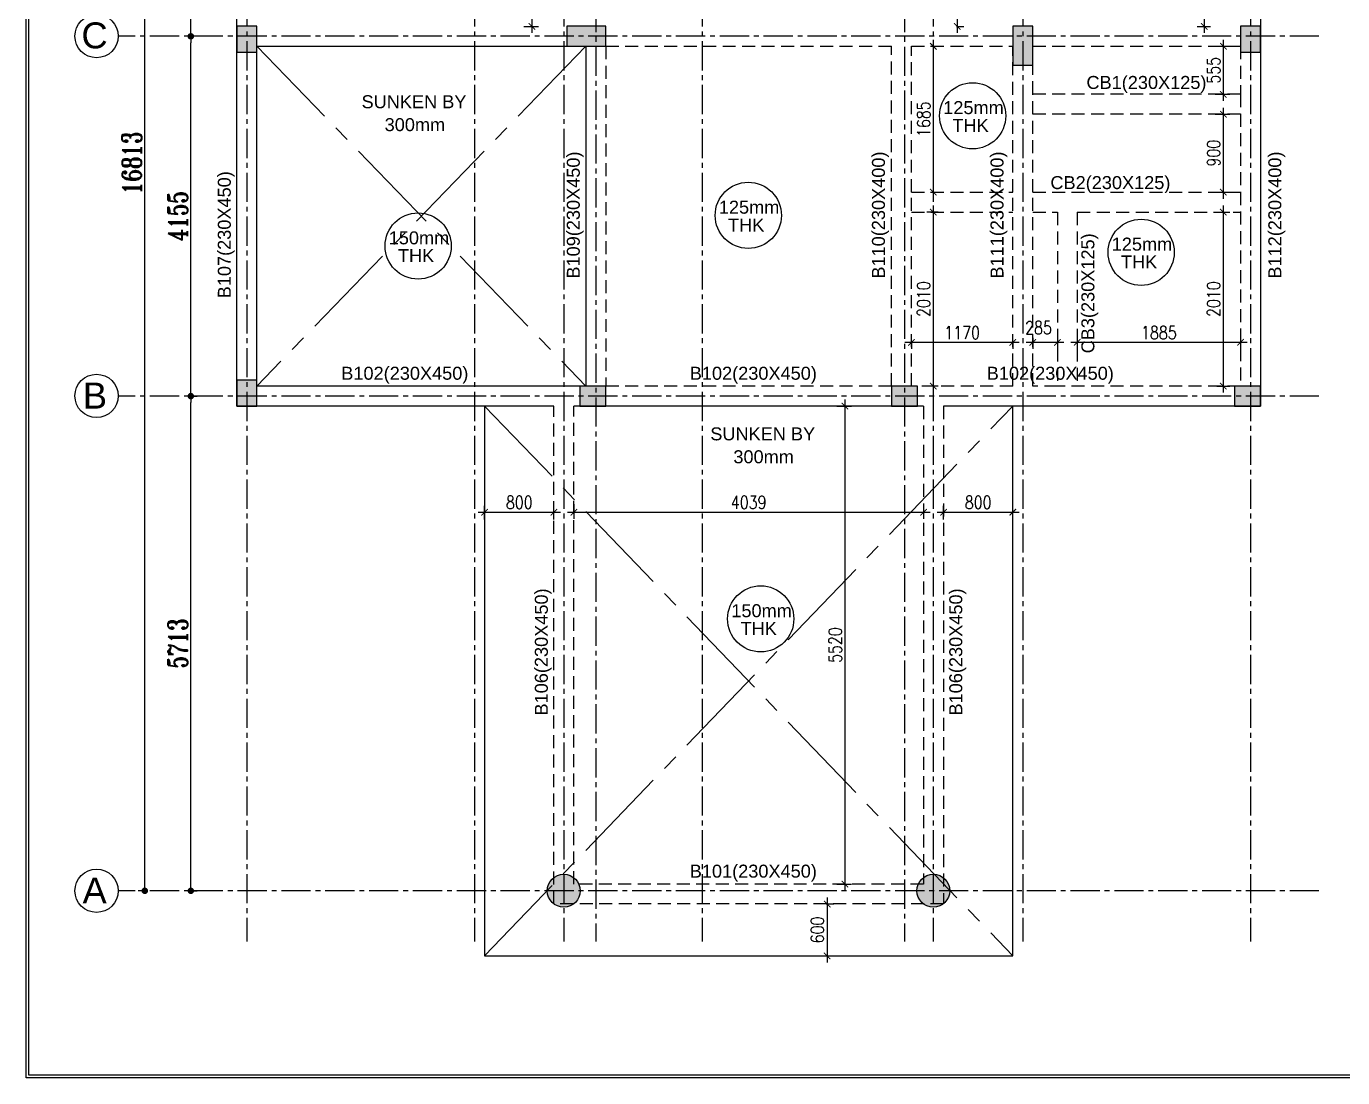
# Model space of a CAD drawing. Header units: millimetres. Extents: x 12977220 to 13113408, y -169657 to -55898.
# Drawn here: x 13078415 to 13093617, y -130689 to -118548 of the extents above; entities that cross this region are included whole.
import ezdxf

# ---------------------------------------------------------------- set-up
doc = ezdxf.new("R2010")
doc.units = ezdxf.units.MM
doc.header["$LTSCALE"] = 3
doc.header["$PDMODE"] = 66
for name, pattern in [('CENTER', [2, 1.25, -0.25, 0.25, -0.25]), ('CENTER2', [1.125, 0.75, -0.125, 0.125, -0.125]), ('HIDDEN', [0.375, 0.25, -0.125])]:
    doc.linetypes.add(name, pattern=pattern)
for name, color, linetype in [('BEAM', 7, 'Continuous'), ('COLUMN', 6, 'Continuous'), ('COLUMN NEW', 112, 'Continuous'), ('COLUMN-NAME', 83, 'Continuous'), ('FOOTING', 60, 'Continuous'), ('GRID', 8, 'CENTER'), ('GRIDNAME', 83, 'Continuous'), ('OUTER FRAME', 7, 'Continuous'), ('wal1', 1, 'Continuous'), ('WALL', 7, 'Continuous')]:
    doc.layers.add(name, color=color, linetype=linetype)
doc.styles.add('ariel', font='ARIAL.TTF')
doc.styles.add('ROMANS', font='romans.shx', dxfattribs={"width": 0.8})
doc.styles.add('ROMANT', font='romant.shx', dxfattribs={"width": 0.75})
doc.dimstyles.new('Dim 150-1', dxfattribs={"dimtxt": 2.5, "dimasz": 1.25, "dimexe": 1.25, "dimexo": 1.25, "dimtad": 1, "dimdec": 0, "dimdsep": 46, "dimtxsty": 'ROMANS', "dimblk1": 'ARCHTICK', "dimblk2": 'ARCHTICK', "dimsah": 1, "dimcen": 3.125, "dimdle": 1.25, "dimclrd": 9, "dimclre": 9, "dimclrt": 123, "dimadec": 0, "dimazin": 0, "dimtfac": 1, "dimtdec": 0, "dimtmove": 2, "dimatfit": 2, "dimldrblk": 'DOT', "dimfxl": 100, "dimarcsym": 0})
doc.dimstyles.new('DIM$0', dxfattribs={"dimtxt": 3, "dimasz": 1, "dimexe": 1, "dimexo": 1, "dimgap": 0.5, "dimtad": 1, "dimdec": 0, "dimdsep": 46, "dimtxsty": 'ROMANT', "dimblk": 'DOT', "dimcen": 2, "dimdle": 1, "dimclrd": 9, "dimclre": 9, "dimclrt": 123, "dimadec": 0, "dimazin": 0, "dimtfac": 1, "dimtdec": 0, "dimtmove": 2, "dimatfit": 2, "dimfxl": 1, "dimarcsym": 0})

# ---------------------------------------------------------------- blocks, each defined once
blk = doc.blocks.new('C1 NEW')
at = {"layer": 'COLUMN NEW', "ltscale": 0.15}
for points in [[(115, 150), (-115, 150), (0, 0)], [(0, 0), (-115, 150), (-115, -150)], [(115, 150), (0, 0), (115, -150)], [(0, 0), (-115, -150), (115, -150)]]:
    blk.add_hatch(color=6, dxfattribs=at).paths.add_polyline_path(points)
at = {"layer": 'COLUMN NEW', "color": 6, "ltscale": 0.15}
blk.add_lwpolyline([(-115, -150), (115, -150), (115, 150), (-115, 150)], close=True, dxfattribs=at)
blk = doc.blocks.new('CC1NEW')
at = {"layer": 'COLUMN NEW', "ltscale": 0.15}
blk.add_hatch(color=6, dxfattribs=at).paths.add_polyline_path([(-190, 0, 1), (190, 0, 1)])
at = {"layer": 'COLUMN NEW', "color": 6, "ltscale": 0.15}
blk.add_circle((0, 0), 190, dxfattribs=at)
blk = doc.blocks.new('C3')
at = {"layer": 'COLUMN NEW', "ltscale": 0.15}
blk.add_hatch(color=6, dxfattribs=at).paths.add_polyline_path([(115, 225), (-115, 225), (-115, -225), (115, -225)])
at = {"layer": 'COLUMN NEW', "color": 6, "ltscale": 0.15}
blk.add_lwpolyline([(-115, -225), (115, -225), (115, 225), (-115, 225)], close=True, dxfattribs=at)
blk = doc.blocks.new('_Dot')
at = {"color": 0, "linetype": 'ByBlock', "lineweight": -2}
blk.add_line((-0.5, 0), (-1, 0), dxfattribs=at)
at = {"color": 0, "linetype": 'ByBlock', "const_width": 0.5}
blk.add_lwpolyline([(-0.25, 0, 1), (0.25, 0, 1)], format="xyb", close=True, dxfattribs=at)
blk = doc.blocks.new('*D529')
at = {"layer": 'Defpoints', "color": 0, "linetype": 'ByBlock', "ltscale": 500, "transparency": 16777216}
for p in [(13079783, -111718), (13079820, -111718), (13079820, -128531)]:
    blk.add_point(p, dxfattribs=at)
at = {"layer": 'FOOTING', "color": 9, "linetype": 'ByBlock', "lineweight": -2, "ltscale": 500, "transparency": 16777216}
for p, q in [((13079745, -111718), (13079708, -111718)), ((13079783, -128456), (13079783, -111793)), ((13079745, -128531), (13079708, -128531))]:
    blk.add_line(p, q, dxfattribs=at)
at = {"layer": 'FOOTING', "color": 9, "linetype": 'ByBlock', "lineweight": -2, "ltscale": 500, "transparency": 16777216, "xscale": 75, "yscale": 75, "zscale": 75}
for p, rotation in [((13079783, -111718), 90), ((13079783, -128531), 270)]:
    blk.add_blockref('_Dot', p, dxfattribs=dict(at, rotation=rotation))
at = {"layer": 'FOOTING', "color": 6, "linetype": 'ByBlock', "ltscale": 500, "transparency": 16777216, "insert": (13079633, -120124), "char_height": 225, "attachment_point": 5, "rotation": 90, "style": 'ROMANT'}
blk.add_mtext('16813', dxfattribs=at)
blk = doc.blocks.new('*D530')
at = {"layer": 'Defpoints', "color": 0, "linetype": 'ByBlock', "ltscale": 500, "transparency": 16777216}
for p in [(13080212, -122818), (13080315, -122818), (13080212, -128531)]:
    blk.add_point(p, dxfattribs=at)
at = {"layer": 'FOOTING', "color": 9, "linetype": 'ByBlock', "lineweight": -2, "ltscale": 500, "transparency": 16777216}
for p, q in [((13080287, -122818), (13080390, -122818)), ((13080315, -128456), (13080315, -122893)), ((13080287, -128531), (13080390, -128531))]:
    blk.add_line(p, q, dxfattribs=at)
at = {"layer": 'FOOTING', "color": 9, "linetype": 'ByBlock', "lineweight": -2, "ltscale": 500, "transparency": 16777216, "xscale": 75, "yscale": 75, "zscale": 75}
for p, rotation in [((13080315, -122818), 90), ((13080315, -128531), 270)]:
    blk.add_blockref('_Dot', p, dxfattribs=dict(at, rotation=rotation))
at = {"layer": 'FOOTING', "color": 6, "linetype": 'ByBlock', "ltscale": 500, "transparency": 16777216, "insert": (13080165, -125674), "char_height": 225, "attachment_point": 5, "rotation": 90, "style": 'ROMANT'}
blk.add_mtext('5713', dxfattribs=at)
blk = doc.blocks.new('*D531')
at = {"layer": 'Defpoints', "color": 0, "linetype": 'ByBlock', "ltscale": 500, "transparency": 16777216}
for p in [(13080315, -118663), (13080387, -118663), (13080212, -122818)]:
    blk.add_point(p, dxfattribs=at)
at = {"layer": 'FOOTING', "color": 9, "linetype": 'ByBlock', "lineweight": -2, "ltscale": 500, "transparency": 16777216}
for p, q in [((13080312, -118663), (13080240, -118663)), ((13080315, -122743), (13080315, -118738)), ((13080287, -122818), (13080390, -122818))]:
    blk.add_line(p, q, dxfattribs=at)
at = {"layer": 'FOOTING', "color": 9, "linetype": 'ByBlock', "lineweight": -2, "ltscale": 500, "transparency": 16777216, "xscale": 75, "yscale": 75, "zscale": 75}
for p, rotation in [((13080315, -118663), 90), ((13080315, -122818), 270)]:
    blk.add_blockref('_Dot', p, dxfattribs=dict(at, rotation=rotation))
at = {"layer": 'FOOTING', "color": 6, "linetype": 'ByBlock', "ltscale": 500, "transparency": 16777216, "insert": (13080165, -120740), "char_height": 225, "attachment_point": 5, "rotation": 90, "style": 'ROMANT'}
blk.add_mtext('4155', dxfattribs=at)
blk = doc.blocks.new('*D532')
at = {"layer": 'Defpoints', "color": 0, "linetype": 'ByBlock', "ltscale": 500, "transparency": 16777216}
for p in [(13080315, -114048), (13080387, -114048), (13080387, -118663)]:
    blk.add_point(p, dxfattribs=at)
at = {"layer": 'FOOTING', "color": 9, "linetype": 'ByBlock', "lineweight": -2, "ltscale": 500, "transparency": 16777216}
for p, q in [((13080312, -114048), (13080240, -114048)), ((13080315, -118588), (13080315, -114123)), ((13080312, -118663), (13080240, -118663))]:
    blk.add_line(p, q, dxfattribs=at)
at = {"layer": 'FOOTING', "color": 9, "linetype": 'ByBlock', "lineweight": -2, "ltscale": 500, "transparency": 16777216, "xscale": 75, "yscale": 75, "zscale": 75}
for p, rotation in [((13080315, -114048), 90), ((13080315, -118663), 270)]:
    blk.add_blockref('_Dot', p, dxfattribs=dict(at, rotation=rotation))
at = {"layer": 'FOOTING', "color": 6, "linetype": 'ByBlock', "ltscale": 500, "transparency": 16777216, "insert": (13080165, -116355), "char_height": 225, "attachment_point": 5, "rotation": 90, "style": 'ROMANT'}
blk.add_mtext('4615', dxfattribs=at)
blk = doc.blocks.new('_ARCHTICK')
at = {"color": 0, "linetype": 'ByBlock', "const_width": 0.15}
blk.add_lwpolyline([(-0.5, -0.5), (0.5, 0.5)], dxfattribs=at)
blk = doc.blocks.new('*D535')
at = {"layer": 'Defpoints', "color": 0, "linetype": 'ByBlock', "ltscale": 500, "transparency": 16777216}
for p in [(13089082, -117163), (13089082, -118548), (13089166, -118548)]:
    blk.add_point(p, dxfattribs=at)
at = {"layer": 'WALL', "color": 9, "linetype": 'ByBlock', "lineweight": -2, "ltscale": 500, "transparency": 16777216}
for p, q in [((13089157, -117163), (13089241, -117163)), ((13089157, -118548), (13089241, -118548))]:
    blk.add_line(p, q, dxfattribs=at)
at = {"layer": 'WALL', "color": 9, "lineweight": -2, "ltscale": 500, "transparency": 16777216}
blk.add_line((13089166, -117088), (13089166, -118623), dxfattribs=at)
at = {"layer": 'WALL', "color": 9, "linetype": 'ByBlock', "lineweight": -2, "ltscale": 500, "transparency": 16777216, "xscale": 75, "yscale": 75, "zscale": 75}
for p, rotation in [((13089166, -117163), 90), ((13089166, -118548), 270)]:
    blk.add_blockref('_ARCHTICK', p, dxfattribs=dict(at, rotation=rotation))
at = {"layer": 'WALL', "color": 6, "linetype": 'ByBlock', "ltscale": 500, "transparency": 16777216, "insert": (13089054, -117855), "char_height": 150, "attachment_point": 5, "rotation": 90, "style": 'ROMANS'}
blk.add_mtext('1385', dxfattribs=at)
blk = doc.blocks.new('*D536')
at = {"layer": 'Defpoints', "color": 0, "linetype": 'ByBlock', "ltscale": 500, "transparency": 16777216}
for p in [(13092047, -118778), (13092047, -119333), (13092238, -119333)]:
    blk.add_point(p, dxfattribs=at)
at = {"layer": 'WALL', "color": 9, "lineweight": -2, "ltscale": 500, "transparency": 16777216}
blk.add_line((13092238, -118703), (13092238, -119408), dxfattribs=at)
at = {"layer": 'WALL', "color": 9, "linetype": 'ByBlock', "lineweight": -2, "ltscale": 500, "transparency": 16777216}
for p, q in [((13092145, -118778), (13092313, -118778)), ((13092145, -119333), (13092313, -119333))]:
    blk.add_line(p, q, dxfattribs=at)
at = {"layer": 'WALL', "color": 9, "linetype": 'ByBlock', "lineweight": -2, "ltscale": 500, "transparency": 16777216, "xscale": 75, "yscale": 75, "zscale": 75}
for p, rotation in [((13092238, -118778), 90), ((13092238, -119333), 270)]:
    blk.add_blockref('_ARCHTICK', p, dxfattribs=dict(at, rotation=rotation))
at = {"layer": 'WALL', "color": 6, "linetype": 'ByBlock', "ltscale": 500, "transparency": 16777216, "insert": (13092126, -119055), "char_height": 150, "attachment_point": 5, "rotation": 90, "style": 'ROMANS'}
blk.add_mtext('555', dxfattribs=at)
blk = doc.blocks.new('*D537')
at = {"layer": 'Defpoints', "color": 0, "linetype": 'ByBlock', "ltscale": 500, "transparency": 16777216}
for p in [(13092067, -119563), (13092067, -120463), (13092238, -120463)]:
    blk.add_point(p, dxfattribs=at)
at = {"layer": 'WALL', "color": 9, "linetype": 'ByBlock', "lineweight": -2, "ltscale": 500, "transparency": 16777216}
for p, q in [((13092145, -119563), (13092313, -119563)), ((13092145, -120463), (13092313, -120463))]:
    blk.add_line(p, q, dxfattribs=at)
at = {"layer": 'WALL', "color": 9, "lineweight": -2, "ltscale": 500, "transparency": 16777216}
blk.add_line((13092238, -119488), (13092238, -120538), dxfattribs=at)
at = {"layer": 'WALL', "color": 9, "linetype": 'ByBlock', "lineweight": -2, "ltscale": 500, "transparency": 16777216, "xscale": 75, "yscale": 75, "zscale": 75}
for p, rotation in [((13092238, -119563), 90), ((13092238, -120463), 270)]:
    blk.add_blockref('_ARCHTICK', p, dxfattribs=dict(at, rotation=rotation))
at = {"layer": 'WALL', "color": 6, "linetype": 'ByBlock', "ltscale": 500, "transparency": 16777216, "insert": (13092126, -120013), "char_height": 150, "attachment_point": 5, "rotation": 90, "style": 'ROMANS'}
blk.add_mtext('900', dxfattribs=at)
blk = doc.blocks.new('*D538')
at = {"layer": 'Defpoints', "color": 0, "linetype": 'ByBlock', "ltscale": 500, "transparency": 16777216}
for p in [(13092090, -120693), (13092090, -122703), (13092238, -122703)]:
    blk.add_point(p, dxfattribs=at)
at = {"layer": 'WALL', "color": 9, "linetype": 'ByBlock', "lineweight": -2, "ltscale": 500, "transparency": 16777216}
for p, q in [((13092165, -120693), (13092313, -120693)), ((13092165, -122703), (13092313, -122703))]:
    blk.add_line(p, q, dxfattribs=at)
at = {"layer": 'WALL', "color": 9, "lineweight": -2, "ltscale": 500, "transparency": 16777216}
blk.add_line((13092238, -120618), (13092238, -122778), dxfattribs=at)
at = {"layer": 'WALL', "color": 9, "linetype": 'ByBlock', "lineweight": -2, "ltscale": 500, "transparency": 16777216, "xscale": 75, "yscale": 75, "zscale": 75}
for p, rotation in [((13092238, -120693), 90), ((13092238, -122703), 270)]:
    blk.add_blockref('_ARCHTICK', p, dxfattribs=dict(at, rotation=rotation))
at = {"layer": 'WALL', "color": 6, "linetype": 'ByBlock', "ltscale": 500, "transparency": 16777216, "insert": (13092126, -121698), "char_height": 150, "attachment_point": 5, "rotation": 90, "style": 'ROMANS'}
blk.add_mtext('2010', dxfattribs=at)
blk = doc.blocks.new('*D539')
at = {"layer": 'Defpoints', "color": 0, "linetype": 'ByBlock', "ltscale": 500, "transparency": 16777216}
for p in [(13090552, -121969), (13092437, -121969), (13092437, -122197)]:
    blk.add_point(p, dxfattribs=at)
at = {"layer": 'WALL', "color": 9, "lineweight": -2, "ltscale": 500, "transparency": 16777216}
blk.add_line((13090477, -122197), (13092512, -122197), dxfattribs=at)
at = {"layer": 'WALL', "color": 9, "linetype": 'ByBlock', "lineweight": -2, "ltscale": 500, "transparency": 16777216}
for p, q in [((13090552, -122103), (13090552, -122272)), ((13092437, -122103), (13092437, -122272))]:
    blk.add_line(p, q, dxfattribs=at)
at = {"layer": 'WALL', "color": 9, "linetype": 'ByBlock', "lineweight": -2, "ltscale": 500, "transparency": 16777216, "xscale": 75, "yscale": 75, "zscale": 75, "rotation": 180}
blk.add_blockref('_ARCHTICK', (13090552, -122197), dxfattribs=at)
at = {"layer": 'WALL', "color": 9, "linetype": 'ByBlock', "lineweight": -2, "ltscale": 500, "transparency": 16777216, "xscale": 75, "yscale": 75, "zscale": 75}
blk.add_blockref('_ARCHTICK', (13092437, -122197), dxfattribs=at)
at = {"layer": 'WALL', "color": 6, "linetype": 'ByBlock', "ltscale": 500, "transparency": 16777216, "insert": (13091494, -122085), "char_height": 150, "attachment_point": 5, "style": 'ROMANS'}
blk.add_mtext('1885', dxfattribs=at)
blk = doc.blocks.new('*D540')
at = {"layer": 'Defpoints', "color": 0, "linetype": 'ByBlock', "ltscale": 500, "transparency": 16777216}
for p in [(13090037, -122069), (13090322, -122069), (13090322, -122197)]:
    blk.add_point(p, dxfattribs=at)
at = {"layer": 'WALL', "color": 9, "lineweight": -2, "ltscale": 500, "transparency": 16777216}
blk.add_line((13089962, -122197), (13090397, -122197), dxfattribs=at)
at = {"layer": 'WALL', "color": 9, "linetype": 'ByBlock', "lineweight": -2, "ltscale": 500, "transparency": 16777216}
for p, q in [((13090037, -122144), (13090037, -122272)), ((13090322, -122144), (13090322, -122272))]:
    blk.add_line(p, q, dxfattribs=at)
at = {"layer": 'WALL', "color": 9, "linetype": 'ByBlock', "lineweight": -2, "ltscale": 500, "transparency": 16777216, "xscale": 75, "yscale": 75, "zscale": 75, "rotation": 180}
blk.add_blockref('_ARCHTICK', (13090037, -122197), dxfattribs=at)
at = {"layer": 'WALL', "color": 9, "linetype": 'ByBlock', "lineweight": -2, "ltscale": 500, "transparency": 16777216, "xscale": 75, "yscale": 75, "zscale": 75}
blk.add_blockref('_ARCHTICK', (13090322, -122197), dxfattribs=at)
at = {"layer": 'WALL', "color": 6, "linetype": 'ByBlock', "ltscale": 500, "transparency": 16777216, "insert": (13090104, -122027), "char_height": 150, "attachment_point": 5, "style": 'ROMANS'}
blk.add_mtext('285', dxfattribs=at)
blk = doc.blocks.new('*D541')
at = {"layer": 'Defpoints', "color": 0, "linetype": 'ByBlock', "ltscale": 500, "transparency": 16777216}
for p in [(13088637, -122150), (13089807, -122150), (13089807, -122197)]:
    blk.add_point(p, dxfattribs=at)
at = {"layer": 'WALL', "color": 9, "lineweight": -2, "ltscale": 500, "transparency": 16777216}
blk.add_line((13088562, -122197), (13089882, -122197), dxfattribs=at)
at = {"layer": 'WALL', "color": 9, "linetype": 'ByBlock', "lineweight": -2, "ltscale": 500, "transparency": 16777216}
for p, q in [((13088637, -122197), (13088637, -122272)), ((13089807, -122197), (13089807, -122272))]:
    blk.add_line(p, q, dxfattribs=at)
at = {"layer": 'WALL', "color": 9, "linetype": 'ByBlock', "lineweight": -2, "ltscale": 500, "transparency": 16777216, "xscale": 75, "yscale": 75, "zscale": 75, "rotation": 180}
blk.add_blockref('_ARCHTICK', (13088637, -122197), dxfattribs=at)
at = {"layer": 'WALL', "color": 9, "linetype": 'ByBlock', "lineweight": -2, "ltscale": 500, "transparency": 16777216, "xscale": 75, "yscale": 75, "zscale": 75}
blk.add_blockref('_ARCHTICK', (13089807, -122197), dxfattribs=at)
at = {"layer": 'WALL', "color": 6, "linetype": 'ByBlock', "ltscale": 500, "transparency": 16777216, "insert": (13089222, -122085), "char_height": 150, "attachment_point": 5, "style": 'ROMANS'}
blk.add_mtext('1170', dxfattribs=at)
blk = doc.blocks.new('*D542')
at = {"layer": 'Defpoints', "color": 0, "linetype": 'ByBlock', "ltscale": 500, "transparency": 16777216}
for p in [(13089807, -124159), (13089007, -124318), (13089807, -124318)]:
    blk.add_point(p, dxfattribs=at)
at = {"layer": 'WALL', "color": 9, "lineweight": -2, "ltscale": 500, "transparency": 16777216}
blk.add_line((13088932, -124159), (13089882, -124159), dxfattribs=at)
at = {"layer": 'WALL', "color": 9, "linetype": 'ByBlock', "lineweight": -2, "ltscale": 500, "transparency": 16777216}
for p, q in [((13089007, -124243), (13089007, -124084)), ((13089807, -124243), (13089807, -124084))]:
    blk.add_line(p, q, dxfattribs=at)
at = {"layer": 'WALL', "color": 9, "linetype": 'ByBlock', "lineweight": -2, "ltscale": 500, "transparency": 16777216, "xscale": 75, "yscale": 75, "zscale": 75, "rotation": 180}
blk.add_blockref('_ARCHTICK', (13089007, -124159), dxfattribs=at)
at = {"layer": 'WALL', "color": 9, "linetype": 'ByBlock', "lineweight": -2, "ltscale": 500, "transparency": 16777216, "xscale": 75, "yscale": 75, "zscale": 75}
blk.add_blockref('_ARCHTICK', (13089807, -124159), dxfattribs=at)
at = {"layer": 'WALL', "color": 6, "linetype": 'ByBlock', "ltscale": 500, "transparency": 16777216, "insert": (13089407, -124046), "char_height": 150, "attachment_point": 5, "style": 'ROMANS'}
blk.add_mtext('800', dxfattribs=at)
blk = doc.blocks.new('*D543')
at = {"layer": 'Defpoints', "color": 0, "linetype": 'ByBlock', "ltscale": 500, "transparency": 16777216}
for p in [(13087578, -128683), (13087578, -129283), (13087664, -129283)]:
    blk.add_point(p, dxfattribs=at)
at = {"layer": 'WALL', "color": 9, "linetype": 'ByBlock', "lineweight": -2, "ltscale": 500, "transparency": 16777216}
for p, q in [((13087653, -128683), (13087739, -128683)), ((13087653, -129283), (13087739, -129283))]:
    blk.add_line(p, q, dxfattribs=at)
at = {"layer": 'WALL', "color": 9, "lineweight": -2, "ltscale": 500, "transparency": 16777216}
blk.add_line((13087664, -128608), (13087664, -129358), dxfattribs=at)
at = {"layer": 'WALL', "color": 9, "linetype": 'ByBlock', "lineweight": -2, "ltscale": 500, "transparency": 16777216, "xscale": 75, "yscale": 75, "zscale": 75}
for p, rotation in [((13087664, -128683), 90), ((13087664, -129283), 270)]:
    blk.add_blockref('_ARCHTICK', p, dxfattribs=dict(at, rotation=rotation))
at = {"layer": 'WALL', "color": 6, "linetype": 'ByBlock', "ltscale": 500, "transparency": 16777216, "insert": (13087551, -128983), "char_height": 150, "attachment_point": 5, "rotation": 90, "style": 'ROMANS'}
blk.add_mtext('600', dxfattribs=at)
blk = doc.blocks.new('*D544')
at = {"layer": 'Defpoints', "color": 0, "linetype": 'ByBlock', "ltscale": 500, "transparency": 16777216}
for p in [(13084508, -124159), (13083708, -124318), (13084508, -124318)]:
    blk.add_point(p, dxfattribs=at)
at = {"layer": 'WALL', "color": 9, "lineweight": -2, "ltscale": 500, "transparency": 16777216}
blk.add_line((13083633, -124159), (13084583, -124159), dxfattribs=at)
at = {"layer": 'WALL', "color": 9, "linetype": 'ByBlock', "lineweight": -2, "ltscale": 500, "transparency": 16777216}
for p, q in [((13083708, -124243), (13083708, -124084)), ((13084508, -124243), (13084508, -124084))]:
    blk.add_line(p, q, dxfattribs=at)
at = {"layer": 'WALL', "color": 9, "linetype": 'ByBlock', "lineweight": -2, "ltscale": 500, "transparency": 16777216, "xscale": 75, "yscale": 75, "zscale": 75, "rotation": 180}
blk.add_blockref('_ARCHTICK', (13083708, -124159), dxfattribs=at)
at = {"layer": 'WALL', "color": 9, "linetype": 'ByBlock', "lineweight": -2, "ltscale": 500, "transparency": 16777216, "xscale": 75, "yscale": 75, "zscale": 75}
blk.add_blockref('_ARCHTICK', (13084508, -124159), dxfattribs=at)
at = {"layer": 'WALL', "color": 6, "linetype": 'ByBlock', "ltscale": 500, "transparency": 16777216, "insert": (13084108, -124046), "char_height": 150, "attachment_point": 5, "style": 'ROMANS'}
blk.add_mtext('800', dxfattribs=at)
blk = doc.blocks.new('*D545')
at = {"layer": 'Defpoints', "color": 0, "linetype": 'ByBlock', "ltscale": 500, "transparency": 16777216}
for p in [(13087610, -122933), (13087610, -128453), (13087868, -128453)]:
    blk.add_point(p, dxfattribs=at)
at = {"layer": 'WALL', "color": 9, "linetype": 'ByBlock', "lineweight": -2, "ltscale": 500, "transparency": 16777216}
for p, q in [((13087775, -122933), (13087943, -122933)), ((13087775, -128453), (13087943, -128453))]:
    blk.add_line(p, q, dxfattribs=at)
at = {"layer": 'WALL', "color": 9, "lineweight": -2, "ltscale": 500, "transparency": 16777216}
blk.add_line((13087868, -122858), (13087868, -128528), dxfattribs=at)
at = {"layer": 'WALL', "color": 9, "linetype": 'ByBlock', "lineweight": -2, "ltscale": 500, "transparency": 16777216, "xscale": 75, "yscale": 75, "zscale": 75}
for p, rotation in [((13087868, -122933), 90), ((13087868, -128453), 270)]:
    blk.add_blockref('_ARCHTICK', p, dxfattribs=dict(at, rotation=rotation))
at = {"layer": 'WALL', "color": 6, "linetype": 'ByBlock', "ltscale": 500, "transparency": 16777216, "insert": (13087756, -125693), "char_height": 150, "attachment_point": 5, "rotation": 90, "style": 'ROMANS'}
blk.add_mtext('5520', dxfattribs=at)
blk = doc.blocks.new('*D546')
at = {"layer": 'Defpoints', "color": 0, "linetype": 'ByBlock', "ltscale": 500, "transparency": 16777216}
for p in [(13084738, -123967), (13088777, -123967), (13088777, -124159)]:
    blk.add_point(p, dxfattribs=at)
at = {"layer": 'WALL', "color": 9, "lineweight": -2, "ltscale": 500, "transparency": 16777216}
blk.add_line((13084663, -124159), (13088852, -124159), dxfattribs=at)
at = {"layer": 'WALL', "color": 9, "linetype": 'ByBlock', "lineweight": -2, "ltscale": 500, "transparency": 16777216}
for p, q in [((13084738, -124065), (13084738, -124234)), ((13088777, -124065), (13088777, -124234))]:
    blk.add_line(p, q, dxfattribs=at)
at = {"layer": 'WALL', "color": 9, "linetype": 'ByBlock', "lineweight": -2, "ltscale": 500, "transparency": 16777216, "xscale": 75, "yscale": 75, "zscale": 75, "rotation": 180}
blk.add_blockref('_ARCHTICK', (13084738, -124159), dxfattribs=at)
at = {"layer": 'WALL', "color": 9, "linetype": 'ByBlock', "lineweight": -2, "ltscale": 500, "transparency": 16777216, "xscale": 75, "yscale": 75, "zscale": 75}
blk.add_blockref('_ARCHTICK', (13088777, -124159), dxfattribs=at)
at = {"layer": 'WALL', "color": 6, "linetype": 'ByBlock', "ltscale": 500, "transparency": 16777216, "insert": (13086757, -124046), "char_height": 150, "attachment_point": 5, "style": 'ROMANS'}
blk.add_mtext('4039', dxfattribs=at)
blk = doc.blocks.new('*D547')
at = {"layer": 'Defpoints', "color": 0, "linetype": 'ByBlock', "ltscale": 500, "transparency": 16777216}
for p in [(13088783, -118778), (13088783, -120463), (13088889, -120463)]:
    blk.add_point(p, dxfattribs=at)
at = {"layer": 'WALL', "color": 9, "lineweight": -2, "ltscale": 500, "transparency": 16777216}
blk.add_line((13088889, -118703), (13088889, -120538), dxfattribs=at)
at = {"layer": 'WALL', "color": 9, "linetype": 'ByBlock', "lineweight": -2, "ltscale": 500, "transparency": 16777216}
for p, q in [((13088858, -118778), (13088964, -118778)), ((13088858, -120463), (13088964, -120463))]:
    blk.add_line(p, q, dxfattribs=at)
at = {"layer": 'WALL', "color": 9, "linetype": 'ByBlock', "lineweight": -2, "ltscale": 500, "transparency": 16777216, "xscale": 75, "yscale": 75, "zscale": 75}
for p, rotation in [((13088889, -118778), 90), ((13088889, -120463), 270)]:
    blk.add_blockref('_ARCHTICK', p, dxfattribs=dict(at, rotation=rotation))
at = {"layer": 'WALL', "color": 6, "linetype": 'ByBlock', "ltscale": 500, "transparency": 16777216, "insert": (13088777, -119620), "char_height": 150, "attachment_point": 5, "rotation": 90, "style": 'ROMANS'}
blk.add_mtext('1685', dxfattribs=at)
blk = doc.blocks.new('*D548')
at = {"layer": 'Defpoints', "color": 0, "linetype": 'ByBlock', "ltscale": 500, "transparency": 16777216}
for p in [(13091861, -117048), (13091861, -118548), (13092017, -118548)]:
    blk.add_point(p, dxfattribs=at)
at = {"layer": 'WALL', "color": 9, "linetype": 'ByBlock', "lineweight": -2, "ltscale": 500, "transparency": 16777216}
for p, q in [((13091936, -117048), (13092092, -117048)), ((13091936, -118548), (13092092, -118548))]:
    blk.add_line(p, q, dxfattribs=at)
at = {"layer": 'WALL', "color": 9, "lineweight": -2, "ltscale": 500, "transparency": 16777216}
blk.add_line((13092017, -116973), (13092017, -118623), dxfattribs=at)
at = {"layer": 'WALL', "color": 9, "linetype": 'ByBlock', "lineweight": -2, "ltscale": 500, "transparency": 16777216, "xscale": 75, "yscale": 75, "zscale": 75}
for p, rotation in [((13092017, -117048), 90), ((13092017, -118548), 270)]:
    blk.add_blockref('_ARCHTICK', p, dxfattribs=dict(at, rotation=rotation))
at = {"layer": 'WALL', "color": 6, "linetype": 'ByBlock', "ltscale": 500, "transparency": 16777216, "insert": (13091904, -117798), "char_height": 150, "attachment_point": 5, "rotation": 90, "style": 'ROMANS'}
blk.add_mtext('1500', dxfattribs=at)
blk = doc.blocks.new('*D550')
at = {"layer": 'Defpoints', "color": 0, "linetype": 'ByBlock', "ltscale": 500, "transparency": 16777216}
for p in [(13089019, -120693), (13088889, -122703), (13089019, -122703)]:
    blk.add_point(p, dxfattribs=at)
at = {"layer": 'WALL', "color": 9, "linetype": 'ByBlock', "lineweight": -2, "ltscale": 500, "transparency": 16777216}
for p, q in [((13088944, -120693), (13088814, -120693)), ((13088944, -122703), (13088814, -122703))]:
    blk.add_line(p, q, dxfattribs=at)
at = {"layer": 'WALL', "color": 9, "lineweight": -2, "ltscale": 500, "transparency": 16777216}
blk.add_line((13088889, -120618), (13088889, -122778), dxfattribs=at)
at = {"layer": 'WALL', "color": 9, "linetype": 'ByBlock', "lineweight": -2, "ltscale": 500, "transparency": 16777216, "xscale": 75, "yscale": 75, "zscale": 75}
for p, rotation in [((13088889, -120693), 90), ((13088889, -122703), 270)]:
    blk.add_blockref('_ARCHTICK', p, dxfattribs=dict(at, rotation=rotation))
at = {"layer": 'WALL', "color": 6, "linetype": 'ByBlock', "ltscale": 500, "transparency": 16777216, "insert": (13088777, -121698), "char_height": 150, "attachment_point": 5, "rotation": 90, "style": 'ROMANS'}
blk.add_mtext('2010', dxfattribs=at)
blk = doc.blocks.new('*D551')
at = {"layer": 'Defpoints', "color": 0, "linetype": 'ByBlock', "ltscale": 500, "transparency": 16777216}
for p in [(13084063, -116563), (13084063, -118548), (13084253, -118548)]:
    blk.add_point(p, dxfattribs=at)
at = {"layer": 'WALL', "color": 9, "linetype": 'ByBlock', "lineweight": -2, "ltscale": 500, "transparency": 16777216}
for p, q in [((13084159, -116563), (13084328, -116563)), ((13084159, -118548), (13084328, -118548))]:
    blk.add_line(p, q, dxfattribs=at)
at = {"layer": 'WALL', "color": 9, "lineweight": -2, "ltscale": 500, "transparency": 16777216}
blk.add_line((13084253, -116488), (13084253, -118623), dxfattribs=at)
at = {"layer": 'WALL', "color": 9, "linetype": 'ByBlock', "lineweight": -2, "ltscale": 500, "transparency": 16777216, "xscale": 75, "yscale": 75, "zscale": 75}
for p, rotation in [((13084253, -116563), 90), ((13084253, -118548), 270)]:
    blk.add_blockref('_ARCHTICK', p, dxfattribs=dict(at, rotation=rotation))
at = {"layer": 'WALL', "color": 6, "linetype": 'ByBlock', "ltscale": 500, "transparency": 16777216, "insert": (13084141, -117555), "char_height": 150, "attachment_point": 5, "rotation": 90, "style": 'ROMANS'}
blk.add_mtext('1985', dxfattribs=at)

msp = doc.modelspace()

# ---------------------------------------------------------------- linework, layer by layer
at = {"layer": 'BEAM', "color": 1, "linetype": 'ByBlock', "ltscale": 500}
for p, q in [((13080846.7, -122932.6, 0.4), (13080846.7, -113932.6, 0.4)), ((13092666.7, -113932.6, 0.4), (13092666.7, -122932.6, 0.4)), ((13081076.7, -122702.6, 0.4), (13081076.7, -118777.6, 0.4)), ((13081076.7, -118777.6, 0.4), (13084876.7, -118777.6, 0.4)), ((13084876.7, -118777.6, 0.4), (13084876.7, -122702.6, 0.4)), ((13084876.7, -122702.6, 0.4), (13081076.7, -122702.6, 0.4)), ((13083706.7, -122932.6, 0.4), (13080846.7, -122932.6, 0.4)), ((13084507.5, -122932.6, 0.4), (13083706.7, -122932.6, 0.4)), ((13088776.7, -122932.6, 0.4), (13084737.5, -122932.6, 0.4)), ((13089806.7, -122932.6, 0.4), (13089006.7, -122932.6, 0.4)), ((13092666.7, -122932.6, 0.4), (13089806.7, -122932.6, 0.4))]:
    msp.add_line(p, q, dxfattribs=at)
at = {"layer": 'BEAM', "color": 1, "linetype": 'ByBlock', "ltscale": 500, "elevation": 0.4}
msp.add_lwpolyline([(13083706.7, -122932.6), (13083706.7, -129282.6), (13089806.7, -129282.6), (13089806.7, -122932.6)], dxfattribs=at)
at = {"layer": 'COLUMN', "color": 8, "linetype": 'CENTER2', "ltscale": 500}
for p, q in [((13081076.7, -118777.6, 0.4), (13084876.7, -122702.6, 0.4)), ((13084876.7, -118777.6, 0.4), (13081076.7, -122702.6, 0.4)), ((13083706.7, -129282.6, 0.4), (13089806.7, -122932.6, 0.4)), ((13083706.7, -122932.6, 0.4), (13089806.7, -129282.6, 0.4))]:
    msp.add_line(p, q, dxfattribs=at)
at = {"layer": 'COLUMN-NAME', "linetype": 'ByBlock', "ltscale": 500}
for centre in [(13089343.7, -119580.9, 0.4), (13086752.3, -120731, 0.4), (13082940.1, -121084.9, 0.4), (13091289.5, -121157.5, 0.4), (13086896.3, -125390.7, 0.4)]:
    msp.add_circle(centre, 382.2, dxfattribs=at)
at = {"layer": 'GRID', "linetype": 'CENTER2', "ltscale": 150}
for p, q in [((13080961.7, -109606.4, 0.4), (13080961.7, -129118.3, 0.4)), ((13083591.7, -109606.4, 0.4), (13083591.7, -129118.3, 0.4)), ((13084621.7, -109606.4, 0.4), (13084621.7, -129118.3, 0.4)), ((13086221.7, -109606.4, 0.4), (13086221.7, -129118.3, 0.4)), ((13088889.3, -109606.4, 0.4), (13088889.3, -129118.3, 0.4)), ((13089921.7, -109606.4, 0.4), (13089921.7, -129118.3, 0.4)), ((13092551.7, -109606.4, 0.4), (13092551.7, -129118.3, 0.4)), ((13084991.7, -110176.9, 0.4), (13084991.7, -129118.3, 0.4)), ((13088556.7, -110176.9, 0.4), (13088556.7, -129118.3, 0.4)), ((13093342.5, -118662.6, 0.4), (13079476.5, -118662.6, 0.4)), ((13093342.5, -122817.6, 0.4), (13079476.5, -122817.6, 0.4)), ((13093342.5, -128530.7, 0.4), (13079476.5, -128530.7, 0.4))]:
    msp.add_line(p, q, dxfattribs=at)
at = {"layer": 'GRIDNAME'}
for centre in [(13079226.5, -118660.7, 0.4), (13079226.5, -122815.7, 0.4), (13079226.5, -128530.7, 0.4)]:
    msp.add_circle(centre, 250, dxfattribs=at)
at = {"layer": 'OUTER FRAME', "elevation": 0.4}
for points in [[(13078415.4, -130689), (13078415.4, -108445), (13109874.9, -108445), (13109874.9, -130689)], [(13078443.9, -130660.5), (13078443.9, -108473.5), (13109846.3, -108473.5), (13109846.3, -130660.5)]]:
    msp.add_lwpolyline(points, close=True, dxfattribs=at)
at = {"layer": 'wal1', "linetype": 'HIDDEN', "ltscale": 200}
for p, q in [((13085106.7, -118777.6, 0.4), (13088406.7, -118777.6, 0.4)), ((13085106.7, -118777.6, 0.4), (13085106.7, -122702.6, 0.4)), ((13088406.7, -122702.6, 0.4), (13088406.7, -118777.6, 0.4)), ((13088636.7, -118777.6, 0.4), (13089806.7, -118777.6, 0.4)), ((13088636.7, -120462.6, 0.4), (13088636.7, -118777.6, 0.4)), ((13089806.7, -120462.6, 0.4), (13089806.7, -118777.6, 0.4)), ((13090036.7, -118777.6, 0.4), (13092436.7, -118777.6, 0.4)), ((13090036.7, -119332.6, 0.4), (13090036.7, -118777.6, 0.4)), ((13092436.7, -118777.6, 0.4), (13092436.7, -119332.6, 0.4)), ((13090036.7, -120462.6, 0.4), (13090036.7, -119332.6, 0.4)), ((13092436.7, -119332.6, 0.4), (13092436.7, -120462.6, 0.4)), ((13088636.7, -122702.6, 0.4), (13088636.7, -120462.6, 0.4)), ((13089806.7, -122702.6, 0.4), (13089806.7, -120462.6, 0.4)), ((13090036.7, -122702.6, 0.4), (13090036.7, -120462.6, 0.4)), ((13092436.7, -120462.6, 0.4), (13092436.7, -122702.6, 0.4)), ((13088406.7, -122702.6, 0.4), (13085106.7, -122702.6, 0.4)), ((13089806.7, -122702.6, 0.4), (13088636.7, -122702.6, 0.4)), ((13090321.7, -122702.6, 0.4), (13090036.7, -122702.6, 0.4)), ((13092436.7, -122702.6, 0.4), (13090321.7, -122702.6, 0.4)), ((13084507.5, -128682.6, 0.4), (13084507.5, -122932.6, 0.4)), ((13084737.5, -128452.6, 0.4), (13084737.5, -122932.6, 0.4)), ((13088776.7, -122932.6, 0.4), (13088776.7, -128452.6, 0.4)), ((13089006.7, -122932.6, 0.4), (13089006.7, -128682.6, 0.4)), ((13088776.7, -128452.6, 0.4), (13084737.5, -128452.6, 0.4)), ((13089006.7, -128682.6, 0.4), (13084507.5, -128682.6, 0.4))]:
    msp.add_line(p, q, dxfattribs=at)
at = {"layer": 'wal1', "color": 8, "linetype": 'HIDDEN', "ltscale": 200}
for p, q in [((13092436.7, -119332.6, 0.4), (13090036.7, -119332.6, 0.4)), ((13092436.7, -119562.6, 0.4), (13090036.7, -119562.6, 0.4)), ((13088636.7, -120462.6, 0.4), (13089806.7, -120462.6, 0.4)), ((13090036.7, -120462.6, 0.4), (13092436.7, -120462.6, 0.4)), ((13088636.7, -120692.6, 0.4), (13089806.7, -120692.6, 0.4)), ((13090036.7, -120692.6, 0.4), (13090321.7, -120692.6, 0.4)), ((13090321.7, -120692.6, 0.4), (13090321.7, -122702.6, 0.4)), ((13090551.7, -120692.6, 0.4), (13090551.7, -122702.6, 0.4)), ((13090551.7, -120692.6, 0.4), (13092436.7, -120692.6, 0.4))]:
    msp.add_line(p, q, dxfattribs=at)

# ---------------------------------------------------------------- block references
at = {"layer": 'COLUMN NEW'}
for name, p in [('C1 NEW', (13080961.7, -118697.6, 0.4)), ('C1 NEW', (13092551.7, -118697.6, 0.4)), ('C1 NEW', (13080961.7, -122782.6, 0.4)), ('CC1NEW', (13084621.7, -128530.7, 0.4)), ('CC1NEW', (13088889.3, -128530.7, 0.4))]:
    msp.add_blockref(name, p, dxfattribs=at)
at = {"layer": 'COLUMN NEW', "color": 252}
for p, rotation in [((13084881.7, -118662.6, 0.4), 270), ((13089921.7, -118772.6, 0.4), 180)]:
    msp.add_blockref('C3', p, dxfattribs=dict(at, rotation=rotation))
at = {"layer": 'COLUMN NEW', "rotation": 270}
for p in [(13084956.7, -122817.6, 0.4), (13088556.7, -122817.6, 0.4), (13092516.7, -122817.6, 0.4)]:
    msp.add_blockref('C1 NEW', p, dxfattribs=at)

# ---------------------------------------------------------------- texts
at = {"layer": 'COLUMN-NAME', "color": 6, "style": 'ariel'}
for s, rotation, p in [('CB1(230X125)', 360, (13090657.6, -119270.9, 0.4)), ('SUNKEN BY', 360, (13082286.8, -119493.6, 0.4)), ('125mm', 360, (13089003.8, -119561.4, 0.4)), ('300mm', 360, (13082553.2, -119758.2, 0.4)), ('THK', 360, (13089110.1, -119767, 0.4)), ('B109(230X450)', 90, (13084806.7, -121461, 1700)), ('B110(230X400)', 90, (13088330.6, -121461, 1700)), ('B111(230X400)', 90, (13089699.8, -121461, 1700)), ('B112(230X400)', 90, (13092908, -121461, 1700)), ('B107(230X450)', 90, (13080776.7, -121688.5, 1700)), ('CB2(230X125)', 360, (13090241.3, -120427.5, 0.4)), ('125mm', 360, (13086412.5, -120711.5, 0.4)), ('THK', 360, (13086518.8, -120917.2, 0.4)), ('150mm', 360, (13082600.2, -121065.4, 0.4)), ('CB3(230X125)', 90, (13090749, -122324.3, 0.4)), ('125mm', 360, (13090949.6, -121138, 0.4)), ('THK', 360, (13082706.6, -121271, 0.4)), ('THK', 360, (13091056, -121343.6, 0.4)), ('B102(230X450)', 360, (13082052.5, -122629, 0.4)), ('B102(230X450)', 360, (13086076.8, -122629, 0.4)), ('B102(230X450)', 360, (13089506.2, -122629, 0.4)), ('SUNKEN BY', 360, (13086313.9, -123329, 0.4)), ('300mm', 360, (13086580.2, -123593.6, 0.4)), ('B106(230X450)', 90, (13084437.6, -126506.5, 1700)), ('B106(230X450)', 90, (13089223.5, -126506.5, 1700)), ('150mm', 360, (13086556.5, -125371.2, 0.4)), ('THK', 360, (13086662.8, -125576.9, 0.4)), ('B101(230X450)', 360, (13086076.8, -128379, 0.4))]:
    msp.add_text(s, height=150, rotation=rotation, dxfattribs=at).set_placement(p)
at = {"layer": 'GRIDNAME', "style": 'ariel'}
for s, p in [('C', (13079051.8, -118802.2, 0.4)), ('B', (13079068, -122962.4, 0.4)), ('A', (13079064.7, -128677.4, 0.4))]:
    msp.add_text(s, height=300, rotation=360, dxfattribs=at).set_placement(p)

# ---------------------------------------------------------------- dimensions: what is measured, and where the dimension line sits
at = {"layer": 'FOOTING', "linetype": 'ByBlock', "ltscale": 500}
for base, p1, p2, picture, middle in [((13079782.7, -111717.6, 0.4), (13079819.7, -128530.7, 0.4), (13079819.7, -111717.6, 0.4), '*D529', (13079632.7, -120124.2, 0.4)), ((13080314.6, -114047.6, 0.4), (13080386.5, -118662.6, 0.4), (13080386.5, -114047.6, 0.4), '*D532', (13080164.6, -116355.1, 0.4)), ((13080314.6, -118662.6, 0.4), (13080211.7, -122817.6, 0.4), (13080386.5, -118662.6, 0.4), '*D531', (13080164.6, -120740.1, 0.4)), ((13080314.6, -122817.6, 0.4), (13080211.7, -128530.7, 0.4), (13080211.7, -122817.6, 0.4), '*D530', (13080164.6, -125674.2, 0.4))]:
    dim = msp.add_linear_dim(base=base, p1=p1, p2=p2, angle=90, dimstyle='DIM$0', override={"dimscale": 75, "dimclrt": 6}, dxfattribs=at)
    dim.commit()
    dim.dimension.update_dxf_attribs({"geometry": picture, "text_midpoint": middle})
at = {"layer": 'WALL', "color": 3, "linetype": 'ByBlock', "ltscale": 500}
for base, p1, p2, picture, middle in [((13084253.2, -118547.6, 0.4), (13084063, -116562.6, 0.4), (13084063, -118547.6, 0.4), '*D551', (13084140.7, -117555.1, 0.4)), ((13092016.5, -118547.6, 0.4), (13091861.3, -117047.6, 0.4), (13091861.3, -118547.6, 0.4), '*D548', (13091904, -117797.6, 0.4)), ((13089166, -118547.6, 0.4), (13089081.6, -117162.6, 0.4), (13089081.6, -118547.6, 0.4), '*D535', (13089053.5, -117855.1, 0.4)), ((13088889.3, -120462.6, 0.4), (13088782.8, -118777.6, 0.4), (13088782.8, -120462.6, 0.4), '*D547', (13088776.8, -119620.1, 0.4)), ((13092238.4, -119332.6, 0.4), (13092046.7, -118777.6, 0.4), (13092046.7, -119332.6, 0.4), '*D536', (13092125.9, -119055.1, 0.4)), ((13092238.4, -120462.6, 0.4), (13092067.3, -119562.6, 0.4), (13092067.3, -120462.6, 0.4), '*D537', (13092125.9, -120012.6, 0.4)), ((13088889.3, -122702.6, 0.4), (13089019, -120692.6, 0.4), (13089019, -122702.6, 0.4), '*D550', (13088776.8, -121697.6, 0.4)), ((13092238.4, -122702.6, 0.4), (13092089.9, -120692.6, 0.4), (13092089.9, -122702.6, 0.4), '*D538', (13092125.9, -121697.6, 0.4)), ((13087868.3, -128452.6, 0.4), (13087610, -122932.6, 0.4), (13087610, -128452.6, 0.4), '*D545', (13087755.8, -125692.6, 0.4)), ((13087663.8, -129282.6, 0.4), (13087578.1, -128682.6, 0.4), (13087578.1, -129282.6, 0.4), '*D543', (13087551.3, -128982.6, 0.4))]:
    dim = msp.add_linear_dim(base=base, p1=p1, p2=p2, angle=90, dimstyle='Dim 150-1', override={"dimscale": 75, "dimtxt": 2, "dimasz": 1, "dimexe": 1, "dimexo": 1, "dimgap": 0.5, "dimpost": '\\X', "dimcen": 2.5, "dimdle": 1, "dimclrt": 6, "dimfxl": 1.25, "dimfxlon": 1}, dxfattribs=at)
    dim.commit()
    dim.dimension.update_dxf_attribs({"geometry": picture, "text_midpoint": middle})
for base, p1, p2, picture, middle in [((13089806.7, -122197.2, 0.4), (13088636.7, -122150.2, 0.4), (13089806.7, -122150.2, 0.4), '*D541', (13089221.7, -122084.7, 0.4)), ((13092436.7, -122197.2, 0.4), (13090551.7, -121969.1, 0.4), (13092436.7, -121969.1, 0.4), '*D539', (13091494.2, -122084.7, 0.4)), ((13084507.5, -124158.6, 0.4), (13083707.5, -124318.3, 0.4), (13084507.5, -124318.3, 0.4), '*D544', (13084107.5, -124046.1, 0.4)), ((13088776.7, -124158.6, 0.4), (13084737.5, -123967.3, 0.4), (13088776.7, -123967.3, 0.4), '*D546', (13086757.1, -124046.1, 0.4)), ((13089806.7, -124158.6, 0.4), (13089006.7, -124318.3, 0.4), (13089806.7, -124318.3, 0.4), '*D542', (13089406.7, -124046.1, 0.4))]:
    dim = msp.add_linear_dim(base=base, p1=p1, p2=p2, dimstyle='Dim 150-1', override={"dimscale": 75, "dimtxt": 2, "dimasz": 1, "dimexe": 1, "dimexo": 1, "dimgap": 0.5, "dimpost": '\\X', "dimcen": 2.5, "dimdle": 1, "dimclrt": 6, "dimfxl": 1.25, "dimfxlon": 1}, dxfattribs=at)
    dim.commit()
    dim.dimension.update_dxf_attribs({"geometry": picture, "text_midpoint": middle})
dim = msp.add_linear_dim(base=(13090321.7, -122197.2, 0.4), p1=(13090036.7, -122068.6, 0.4), p2=(13090321.7, -122068.6, 0.4), dimstyle='Dim 150-1', override={"dimscale": 75, "dimtxt": 2, "dimasz": 1, "dimexe": 1, "dimexo": 1, "dimgap": 0.5, "dimpost": '\\X', "dimcen": 2.5, "dimdle": 1, "dimclrt": 6, "dimfxl": 1.25, "dimfxlon": 1}, dxfattribs=at)
dim.commit()
dim.dimension.update_dxf_attribs({"geometry": '*D540', "text_midpoint": (13090103.7, -122027, 0.4), "dimtype": 160})

doc.saveas('drawing.dxf')
